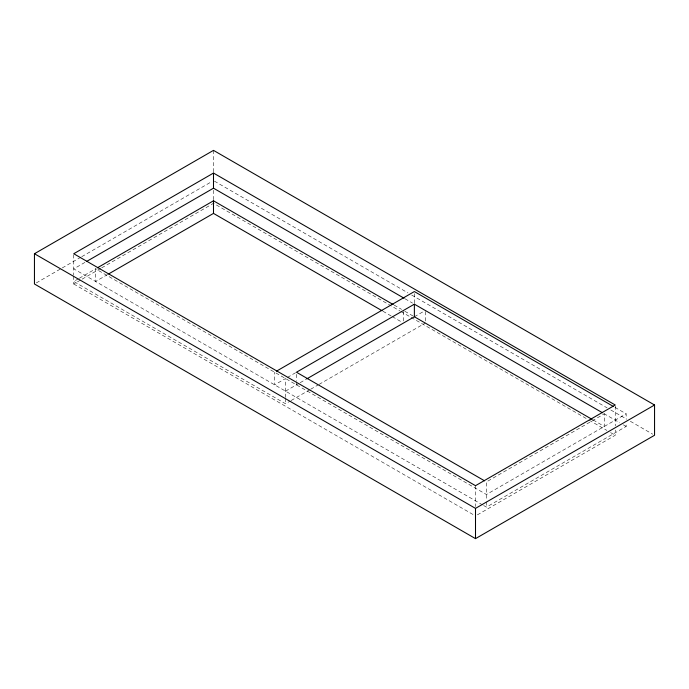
<?xml version="1.0" encoding="UTF-8"?>
<svg xmlns="http://www.w3.org/2000/svg" width="689" height="689" viewBox="0 0 689 689"><rect width="100%" height="100%" fill="white"/><g stroke="black" fill="none" stroke-linecap="round" stroke-linejoin="round"><path stroke-width="0.52" stroke-dasharray="3.44 2.58" d="M36.302 282.921L61.355 268.46M62.277 267.926L80.837 257.212M81.758 256.678L211.635 181.689M84.928 262.406L73.749 268.865L482.705 504.968M78.408 278.778L73.749 281.474L285.547 403.745L290.207 401.058M79.338 278.244L96.107 268.564M73.749 276.22L73.749 283.989L81.207 279.691M82.137 279.148L100.766 268.391M101.696 267.857L213.495 203.315L399.921 310.946M107.656 274.506L95.59 281.474L95.59 268.865L486.425 494.513L626.163 413.831L626.163 419.084M287.408 377.46L295.762 372.637M285.547 391.145L299.474 383.101M300.18 382.696L305.968 379.346M414.373 316.768L423.468 311.514M291.137 400.524L309.766 389.767M310.696 389.225L318.154 384.927M319.085 384.384L425.285 323.072M483.635 505.511L486.425 507.121L626.163 426.439L626.163 423.287M477.374 514.864L615.251 435.267L615.251 430.048M615.019 407.397L626.163 413.831M214.425 181.155L407.966 292.903M411.686 295.047L607.095 407.862M610.816 410.015L626.637 419.145M630.357 421.298L652.69 434.191M405.072 298.793L412.513 303.091M603.848 413.555L619.652 422.684M623.373 424.829L626.163 426.439M394.142 305.089L401.592 309.387M404.848 311.273L413.211 316.096M593.16 419.989L604.331 426.439L604.331 413.831L486.425 481.904L486.425 500.817M400.852 311.488L410.179 316.862M411.109 317.405L588.217 419.653M589.147 420.195L606.863 430.418M610.583 432.571L615.251 435.267M382.963 311.239L391.352 316.079M392.282 316.621L401.592 321.996M73.749 283.989L475.505 515.94M615.251 406.054L615.251 425.871M486.425 501.868L486.425 507.121M475.505 485.685L475.505 506.553M425.285 311.514L425.285 320.971M414.373 293.652L414.373 303.108M403.453 311.514L403.453 320.971M296.468 374.334L296.468 380.638M296.468 381.689L296.468 384.841M285.547 397.45L285.547 378.537L274.627 384.841L274.627 372.232M285.547 398.492L285.547 403.745M213.495 150.366L213.495 172.276M213.495 190.285L213.495 199.741M73.749 254.741L73.749 275.169"/><path stroke-width="1.03" d="M34.45 253.733L213.495 150.366L654.55 405.011L654.55 435.267L475.505 538.634L34.45 283.989L34.45 253.733L475.505 508.379L654.55 405.011M213.495 173.06L73.749 253.733L475.505 485.685L615.251 405.011L213.495 173.06L213.495 188.183L404.142 298.251M86.797 261.338L213.495 188.183M97.442 267.788L213.495 200.792L393.212 304.547M108.586 273.964L213.495 213.401L382.033 310.705M276.496 371.156L414.373 291.55L613.158 406.321M602.47 412.754L414.373 304.159L296.468 372.232L484.565 480.827M306.674 378.941L414.373 316.768L592.221 419.455M475.505 508.379L475.505 538.634M414.373 304.159L414.373 316.768M213.495 200.792L213.495 213.401"/></g></svg>
